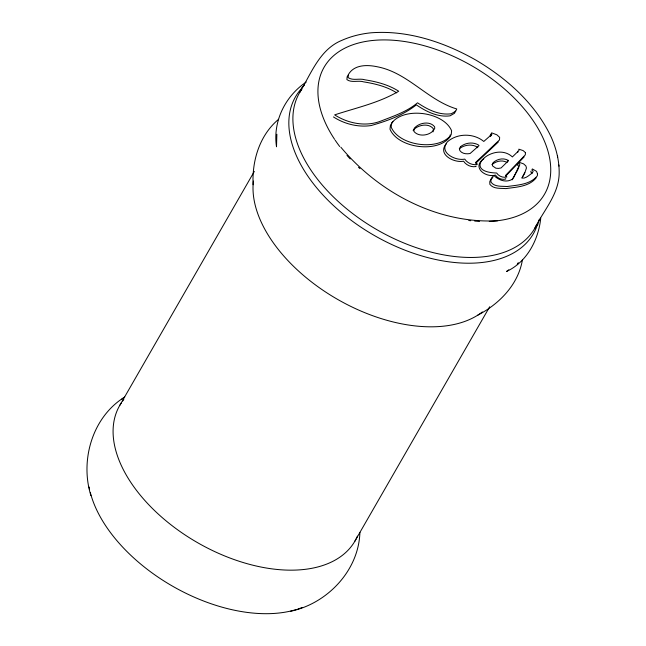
<?xml version="1.0" encoding="UTF-8"?>
<svg xmlns="http://www.w3.org/2000/svg" width="646" height="646" viewBox="0 0 646 646"><rect width="100%" height="100%" fill="white"/><g stroke="black" fill="none" stroke-linecap="round" stroke-linejoin="round"><path stroke-width="0.97" d="M253.103 184.748C251.932 160.612 259.619 135.151 278.604 119.292M450.214 134.844L449.996 136.815C437.746 153.522 397.92 148.12 389.99 129.184L390.426 125.251L392.889 121.714M505.778 178.587L505.721 179.055C501.942 180.097 497.582 178.361 495.466 175.09C485.275 177.989 471.467 166.983 483.854 158.763M476.054 165.99L475.989 166.539C471.289 167.459 466.154 165.15 463.545 161.177C454.195 163.188 437.092 154.442 446.241 143.88M359.903 532.401C358.748 570.668 327.118 603.719 290.417 611.302M276.868 134.231L276.512 146.779C272.62 121.505 285.274 96.093 306.212 82.058M522.452 259.724C518.31 284.531 499.479 303.822 477.83 315.127M540.75 218.138C538.514 239.779 526.999 262.018 506.537 271.481L508.814 269.794M537.585 225.26L539.362 219.228M432.998 131.881L433.418 128.853C428.718 122.667 417.623 124.823 413.109 130.355M517.632 151.245L517.761 152.593M490.58 136.5L490.427 134.917M491.34 133.528L491.614 132.85L496.863 134.804L499.641 137.34L499.495 139.94L475.472 162.582L477.241 163.922L477.184 164.472C472.484 165.392 467.341 163.083 464.74 159.11C455.382 161.12 438.279 152.375 447.428 141.813C457.311 133.052 473.647 133.068 483.789 141.45L491.767 134.433L491.34 133.528L490.144 135.595M524.738 172.53L522.186 177.593M518.044 164.383L517.632 165.295L518.585 166.006L518.48 167.104L513.602 177.747M531.141 171.004L530.754 171.876L531.997 173.257M455.567 111.031L454.509 113.284L450.06 115.836C437.851 117.491 426.174 111.524 416.339 104.87C403.274 115.23 386.914 121.068 370.965 125.574C358.11 127.48 344.318 123.975 333.465 116.942M518.157 262.857L517.284 264.666L518.253 263.059M119.914 405.155L254.322 171.408M299.728 92.451C311.21 73.499 319.722 49.233 342.041 40.278C351.198 36.233 360.961 33.826 370.909 32.817C407.747 29.934 444.222 42.111 475.924 60.126C507.175 78.634 535.809 104.151 551.393 137.525C556.521 149.234 559.589 161.944 559.129 174.775C558.16 195.262 543.181 211.105 534.565 228.7M490.976 135.813L491.767 134.433M508.152 160.345L508.402 160.806L501.054 167.968L498.373 168.412L495.878 168.202L492.583 165.925L492.341 164.294L493.148 162.614C497.073 159.029 503.404 157.592 508.152 160.345L506.965 162.412C502.217 159.659 495.886 161.096 491.953 164.682M354.751 541.396L489.668 306.785M512.117 179.846L513.11 178.449M348.388 75.178L347.136 76.737L346.894 79.619C351.723 83.108 358.328 80.072 363.779 81.889C375.237 83.73 386.825 86.572 396.717 92.854M505.681 176.1L524.132 156.921M536.18 177.852C528.969 186.823 516.315 187.049 505.826 188.608C500.4 188.051 493.601 189.246 489.838 184.288L489.773 181.671L490.815 179.346L492.85 177.65M301.335 88.195L304.5 84.989M475.739 163.276L498.308 142.007M121.666 399.301L124.718 397.04C92.41 416.912 79.846 460.251 90.908 495.555M459.29 148.782C464.28 144.72 471.935 143.743 477.491 147.199L477.79 147.748M497.646 220.754C437.608 224.025 378.726 192.653 340.846 147.199M557.522 156.066L557.684 157.188M558.83 164.98L559 166.159M482.384 311.921A135.757 79.983 29.9 0 1 337.906 299.566A135.757 79.983 29.9 0 1 253.426 181.05M357.424 536.148A135.757 79.983 29.9 0 1 198.863 543.415A135.757 79.983 29.9 0 1 121.488 402.668M122.627 401.053A135.757 79.983 29.9 0 1 123.838 399.494M302.11 607.515A135.935 80.088 29.9 0 1 297.774 609.081M295.981 609.638A135.935 80.088 29.9 0 1 173.411 586.665A135.935 80.088 29.9 0 1 90.359 492.72M89.495 489.046A135.935 80.088 29.9 0 1 89.1 487.027M537.488 224.461A137.227 80.855 29.9 0 1 374.01 235.297A137.227 80.855 29.9 0 1 301.512 88.575M536.422 225.236A135.757 79.983 29.9 0 1 376.505 229.467A135.757 79.983 29.9 0 1 301.86 89.156M334.563 139.286A127.189 74.944 29.9 0 1 376.004 40.189A127.189 74.944 29.9 0 1 536.043 125.106A127.189 74.944 29.9 0 1 489.272 221.376M479.518 221.36A127.189 74.944 29.9 0 1 474.689 221.077M470.764 220.722A127.189 74.944 29.9 0 1 468.786 220.496M359.943 168.614A127.189 74.944 29.9 0 1 358.482 167.257M350.197 158.94A127.189 74.944 29.9 0 1 346.975 155.395M339.699 146.513A127.189 74.944 29.9 0 1 335.104 140.093M537.464 173.863L537.367 175.785C530.156 184.756 517.503 184.982 507.013 186.541C501.587 185.983 494.796 187.179 491.025 182.22L490.96 179.604L492.002 177.279L494.037 175.583C498.712 180.274 506.303 183.076 512.31 179.184L517.583 170.221L519.675 165.037L519.78 163.939L518.819 163.228L519.231 162.316L523.615 163.874L525.901 165.965L526.45 168.008L524.568 173.54L521.839 178.102C525.804 178.861 529.332 174.929 532.425 172.878L533.184 171.19L531.941 169.809L532.328 168.937L536.576 171.376L537.464 173.863M525.44 152.626L525.319 154.854L505.503 175.454L506.916 176.988C503.129 178.03 498.769 176.301 496.653 173.023C458.91 171.796 494.933 140.368 512.375 156.938L518.948 150.526L518.819 149.178L523.147 150.591L525.44 152.626M348.323 74.67L348.081 77.552C352.91 81.041 359.515 78.004 364.966 79.821C376.747 81.671 388.585 84.739 398.711 91.231C378.984 102.924 356.229 107.777 334.652 114.875C348.057 123.467 365.684 127.028 380.874 121.077C393.527 116.143 407.037 111.661 417.526 102.803C427.361 109.457 439.046 115.424 451.247 113.769L455.696 111.217L456.754 108.964C427.531 100.243 407.884 72.602 377.272 66.772C367.275 64.624 354.024 64.463 348.323 74.67M391.613 123.184L391.177 127.117C399.107 146.053 438.941 151.455 451.183 134.748L451.619 130.815C443.689 111.879 403.863 106.477 391.613 123.184M414.296 128.288L413.876 131.316C418.729 137.695 431.665 135.49 434.758 128.271L434.605 126.786C429.905 120.6 418.81 122.756 414.296 128.288M460.485 146.715L459.508 148.62L459.807 150.542C462.06 153.805 466.469 154.216 470.078 153.522L478.985 145.681L478.678 145.132C473.13 141.676 465.467 142.653 460.485 146.715"/></g></svg>
